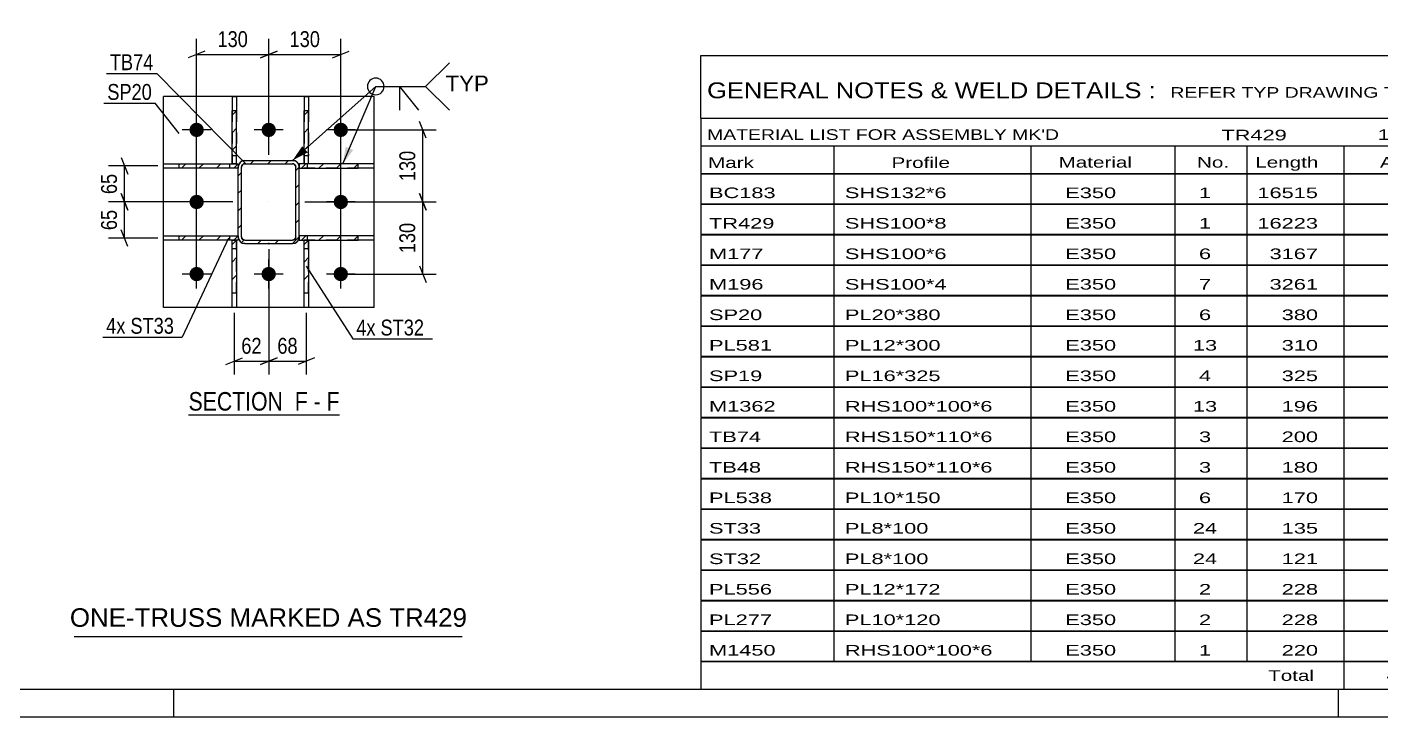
# Model space of a CAD drawing. Header units: millimetres. Extents: x -80 to 761, y -429 to 165.
# Drawn here: x 314.9 to 559, y -429 to -304.5 of the extents above; entities that cross this region are included whole.
import ezdxf

# ---------------------------------------------------------------- set-up
doc = ezdxf.new("R2010")
doc.units = ezdxf.units.MM
doc.linetypes.add('DXK_LINE_DOT2', pattern=[3.9198, 1.9599, -1.9599])
doc.linetypes.add('DXK_LINE_DOT3', pattern=[5.9187, 2.979, -0.9799, 0.9799, -0.9799])
doc.styles.add('Arial', font='ARIAL.TTF', dxfattribs={"height": 0.2})
doc.styles.add('Arial Narrow', font='ARIALN.TTF', dxfattribs={"height": 0.2})

# ---------------------------------------------------------------- blocks, each defined once
blk = doc.blocks.new('Unknown-814185468-1133')
at = {"color": 5, "linetype": 'Continuous'}
for p, q in [((-74.66, -423.95), (756.34, -423.95)), ((341.34, -428.95), (341.34, -423.95)), ((551.34, -428.95), (551.34, -423.95)), ((-79.66, -428.95), (761.34, -428.95))]:
    blk.add_line(p, q, dxfattribs=at)
blk = doc.blocks.new('Unknown-814185468-11417')
at = {"color": 7, "linetype": 'Continuous'}
for p, q in [((436.34, -309.7), (596.34, -309.7)), ((436.34, -320.95), (436.34, -309.7)), ((596.34, -309.7), (596.34, -320.95)), ((436.34, -320.95), (596.34, -320.95)), ((436.34, -320.95), (436.34, -325.95)), ((596.34, -320.95), (596.34, -325.95)), ((436.34, -325.95), (596.34, -325.95)), ((436.34, -325.95), (436.34, -330.95)), ((460.34, -325.95), (460.34, -330.95)), ((495.84, -325.95), (495.84, -330.95)), ((521.84, -325.95), (521.84, -330.95)), ((534.84, -325.95), (534.84, -330.95)), ((552.34, -325.95), (552.34, -330.95)), ((574.34, -325.95), (574.34, -330.95)), ((596.34, -325.95), (596.34, -330.95)), ((436.34, -330.95), (596.34, -330.95)), ((436.34, -331), (436.34, -336.4)), ((436.34, -331), (596.34, -331)), ((460.34, -330.95), (460.34, -336.45)), ((495.84, -330.95), (495.84, -336.45)), ((521.84, -330.95), (521.84, -336.45)), ((534.84, -330.95), (534.84, -336.45)), ((552.34, -330.95), (552.34, -336.45)), ((574.34, -330.95), (574.34, -336.45)), ((596.34, -331), (596.34, -336.4)), ((436.34, -336.4), (596.34, -336.4)), ((436.34, -336.5), (436.34, -341.9)), ((436.34, -336.5), (596.34, -336.5)), ((460.34, -336.45), (460.34, -341.95)), ((495.84, -336.45), (495.84, -341.95)), ((521.84, -336.45), (521.84, -341.95)), ((534.84, -336.45), (534.84, -341.95)), ((552.34, -336.45), (552.34, -341.95)), ((574.34, -336.45), (574.34, -341.95)), ((596.34, -336.5), (596.34, -341.9)), ((436.34, -341.9), (596.34, -341.9)), ((436.34, -342), (436.34, -347.4)), ((436.34, -342), (596.34, -342)), ((460.34, -341.95), (460.34, -347.45)), ((495.84, -341.95), (495.84, -347.45)), ((521.84, -341.95), (521.84, -347.45)), ((534.84, -341.95), (534.84, -347.45)), ((552.34, -341.95), (552.34, -347.45)), ((574.34, -341.95), (574.34, -347.45)), ((596.34, -342), (596.34, -347.4)), ((436.34, -347.4), (596.34, -347.4)), ((436.34, -347.5), (436.34, -352.9)), ((436.34, -347.5), (596.34, -347.5)), ((460.34, -347.45), (460.34, -352.95)), ((495.84, -347.45), (495.84, -352.95)), ((521.84, -347.45), (521.84, -352.95)), ((534.84, -347.45), (534.84, -352.95)), ((552.34, -347.45), (552.34, -352.95)), ((574.34, -347.45), (574.34, -352.95)), ((596.34, -347.5), (596.34, -352.9)), ((436.34, -352.9), (596.34, -352.9)), ((436.34, -353), (436.34, -358.4)), ((436.34, -353), (596.34, -353)), ((460.34, -352.95), (460.34, -358.45)), ((495.84, -352.95), (495.84, -358.45)), ((521.84, -352.95), (521.84, -358.45)), ((534.84, -352.95), (534.84, -358.45)), ((552.34, -352.95), (552.34, -358.45)), ((574.34, -352.95), (574.34, -358.45)), ((596.34, -353), (596.34, -358.4)), ((436.34, -358.4), (596.34, -358.4)), ((436.34, -358.5), (436.34, -363.9)), ((436.34, -358.5), (596.34, -358.5)), ((460.34, -358.45), (460.34, -363.95)), ((495.84, -358.45), (495.84, -363.95)), ((521.84, -358.45), (521.84, -363.95)), ((534.84, -358.45), (534.84, -363.95)), ((552.34, -358.45), (552.34, -363.95)), ((574.34, -358.45), (574.34, -363.95)), ((596.34, -358.5), (596.34, -363.9)), ((436.34, -363.9), (596.34, -363.9)), ((436.34, -364), (436.34, -369.4)), ((436.34, -364), (596.34, -364)), ((460.34, -363.95), (460.34, -369.45)), ((495.84, -363.95), (495.84, -369.45)), ((521.84, -363.95), (521.84, -369.45)), ((534.84, -363.95), (534.84, -369.45)), ((552.34, -363.95), (552.34, -369.45)), ((574.34, -363.95), (574.34, -369.45)), ((596.34, -364), (596.34, -369.4)), ((436.34, -369.4), (596.34, -369.4)), ((436.34, -369.5), (436.34, -374.9)), ((436.34, -369.5), (596.34, -369.5)), ((460.34, -369.45), (460.34, -374.95)), ((495.84, -369.45), (495.84, -374.95)), ((521.84, -369.45), (521.84, -374.95)), ((534.84, -369.45), (534.84, -374.95)), ((552.34, -369.45), (552.34, -374.95)), ((574.34, -369.45), (574.34, -374.95)), ((596.34, -369.5), (596.34, -374.9)), ((436.34, -374.9), (596.34, -374.9)), ((436.34, -375), (436.34, -380.4)), ((436.34, -375), (596.34, -375)), ((460.34, -374.95), (460.34, -380.45)), ((495.84, -374.95), (495.84, -380.45)), ((521.84, -374.95), (521.84, -380.45)), ((534.84, -374.95), (534.84, -380.45)), ((552.34, -374.95), (552.34, -380.45)), ((574.34, -374.95), (574.34, -380.45)), ((596.34, -375), (596.34, -380.4)), ((436.34, -380.4), (596.34, -380.4)), ((436.34, -380.5), (436.34, -385.9)), ((436.34, -380.5), (596.34, -380.5)), ((460.34, -380.45), (460.34, -385.95)), ((495.84, -380.45), (495.84, -385.95)), ((521.84, -380.45), (521.84, -385.95)), ((534.84, -380.45), (534.84, -385.95)), ((552.34, -380.45), (552.34, -385.95)), ((574.34, -380.45), (574.34, -385.95)), ((596.34, -380.5), (596.34, -385.9)), ((436.34, -385.9), (596.34, -385.9)), ((436.34, -386), (436.34, -391.4)), ((436.34, -386), (596.34, -386)), ((460.34, -385.95), (460.34, -391.45)), ((495.84, -385.95), (495.84, -391.45)), ((521.84, -385.95), (521.84, -391.45)), ((534.84, -385.95), (534.84, -391.45)), ((552.34, -385.95), (552.34, -391.45)), ((574.34, -385.95), (574.34, -391.45)), ((596.34, -386), (596.34, -391.4)), ((436.34, -391.4), (596.34, -391.4)), ((436.34, -391.5), (436.34, -396.9)), ((436.34, -391.5), (596.34, -391.5)), ((460.34, -391.45), (460.34, -396.95)), ((495.84, -391.45), (495.84, -396.95)), ((521.84, -391.45), (521.84, -396.95)), ((534.84, -391.45), (534.84, -396.95)), ((552.34, -391.45), (552.34, -396.95)), ((574.34, -391.45), (574.34, -396.95)), ((596.34, -391.5), (596.34, -396.9)), ((436.34, -396.9), (596.34, -396.9)), ((436.34, -397), (436.34, -402.4)), ((436.34, -397), (596.34, -397)), ((460.34, -396.95), (460.34, -402.45)), ((495.84, -396.95), (495.84, -402.45)), ((521.84, -396.95), (521.84, -402.45)), ((534.84, -396.95), (534.84, -402.45)), ((552.34, -396.95), (552.34, -402.45)), ((574.34, -396.95), (574.34, -402.45)), ((596.34, -397), (596.34, -402.4)), ((436.34, -402.4), (596.34, -402.4)), ((436.34, -402.5), (436.34, -407.9)), ((436.34, -402.5), (596.34, -402.5)), ((460.34, -402.45), (460.34, -407.95)), ((495.84, -402.45), (495.84, -407.95)), ((521.84, -402.45), (521.84, -407.95)), ((534.84, -402.45), (534.84, -407.95)), ((552.34, -402.45), (552.34, -407.95)), ((574.34, -402.45), (574.34, -407.95)), ((596.34, -402.5), (596.34, -407.9)), ((436.34, -407.9), (596.34, -407.9)), ((436.34, -408), (436.34, -413.4)), ((436.34, -408), (596.34, -408)), ((460.34, -407.95), (460.34, -413.45)), ((495.84, -407.95), (495.84, -413.45)), ((521.84, -407.95), (521.84, -413.45)), ((534.84, -407.95), (534.84, -413.45)), ((552.34, -407.95), (552.34, -413.45)), ((574.34, -407.95), (574.34, -413.45)), ((596.34, -408), (596.34, -413.4)), ((436.34, -413.4), (596.34, -413.4)), ((436.34, -413.5), (436.34, -418.9)), ((436.34, -413.5), (596.34, -413.5)), ((460.34, -413.45), (460.34, -418.95)), ((495.84, -413.45), (495.84, -418.95)), ((521.84, -413.45), (521.84, -418.95)), ((534.84, -413.45), (534.84, -418.95)), ((552.34, -413.45), (552.34, -418.95)), ((574.34, -413.45), (574.34, -418.95)), ((596.34, -413.5), (596.34, -418.9)), ((436.34, -418.9), (596.34, -418.9)), ((436.34, -418.95), (596.34, -418.95)), ((436.34, -418.95), (436.34, -423.95)), ((552.34, -418.95), (552.34, -423.95)), ((574.34, -418.95), (574.34, -423.95)), ((596.34, -418.95), (596.34, -423.95)), ((436.34, -423.95), (596.34, -423.95))]:
    blk.add_line(p, q, dxfattribs=at)
at = {"color": 7, "style": 'Arial Narrow'}
for s, height, width, p in [('GENERAL NOTES & WELD DETAILS :', 2.8633, 1.4, (437.49, -317.39)), ('REFER TYP DRAWING TYP-01', 1.9089, 1.6, (521.04, -317.29)), ("MATERIAL LIST FOR ASSEMBLY MK'D", 1.9089, 1.6, (437.49, -324.89)), ('TR429', 1.909, 1.794707, (530.24, -324.98)), ('1', 1.91, 1.794707, (558.42, -324.89)), ('No. Required', 1.9089, 1.6, (567.75, -324.89)), ('Mark', 1.909, 1.7, (437.67, -329.95)), ('Profile', 1.909, 1.7, (470.75, -329.95)), ('Material', 1.909, 1.7, (500.88, -329.89)), ('No.', 1.909, 1.7, (525.84, -329.89)), ('Length', 1.909, 1.7, (536.34, -329.89)), ('Area', 1.909, 1.7, (558.84, -329.89)), ('Weight', 1.909, 1.7, (578.34, -329.89))]:
    blk.add_text(s, height=height, dxfattribs=dict(at, width=width)).set_placement(p)
at = {"color": 7, "linetype": 'Continuous', "style": 'Arial Narrow'}
for s, height, width, p in [('BC183', 1.909, 1.794707, (437.84, -335.39)), ('SHS132*6', 1.909, 1.794707, (462.34, -335.39)), ('E350', 1.909, 1.794707, (502.08, -335.39)), ('1', 1.91, 1.794707, (526.19, -335.39)), ('16515', 1.909, 1.794707, (536.73, -335.39)), ('8.7', 1.909, 1.794707, (562.65, -335.39)), ('392.0', 1.909, 1.794707, (579.29, -335.39)), ('TR429', 1.909, 1.794707, (437.84, -340.89)), ('SHS100*8', 1.909, 1.794707, (462.34, -340.89)), ('E350', 1.909, 1.794707, (502.08, -340.89)), ('1', 1.91, 1.794707, (526.19, -340.89)), ('16223', 1.909, 1.794707, (536.73, -340.89)), ('6.5', 1.909, 1.794707, (562.65, -340.89)), ('374.9', 1.909, 1.794707, (579.29, -340.89)), ('M177', 1.909, 1.794707, (437.84, -346.39)), ('SHS100*6', 1.909, 1.794707, (462.34, -346.39)), ('E350', 1.909, 1.794707, (502.08, -346.39)), ('6', 1.91, 1.794707, (526.19, -346.39)), ('3167', 1.909, 1.794707, (538.92, -346.39)), ('1.2', 1.909, 1.794707, (562.65, -346.39)), ('328.9', 1.909, 1.794707, (579.29, -346.39)), ('M196', 1.909, 1.794707, (437.84, -351.89)), ('SHS100*4', 1.909, 1.794707, (462.34, -351.89)), ('E350', 1.909, 1.794707, (502.08, -351.89)), ('7', 1.91, 1.794707, (526.19, -351.89)), ('3261', 1.909, 1.794707, (538.92, -351.89)), ('1.3', 1.909, 1.794707, (562.65, -351.89)), ('272.2', 1.909, 1.794707, (579.29, -351.89)), ('SP20', 1.909, 1.794707, (437.84, -357.39)), ('PL20*380', 1.909, 1.794707, (462.34, -357.39)), ('E350', 1.909, 1.794707, (502.08, -357.39)), ('6', 1.91, 1.794707, (526.19, -357.39)), ('380', 1.909, 1.794707, (541.11, -357.39)), ('0.3', 1.909, 1.794707, (562.65, -357.39)), ('136.0', 1.909, 1.794707, (579.29, -357.39)), ('PL581', 1.909, 1.794707, (437.84, -362.89)), ('PL12*300', 1.909, 1.794707, (462.34, -362.89)), ('E350', 1.909, 1.794707, (502.08, -362.89)), ('13', 1.909, 1.794707, (525.1, -362.89)), ('310', 1.909, 1.794707, (541.11, -362.89)), ('0.2', 1.909, 1.794707, (562.65, -362.89)), ('113.9', 1.909, 1.794707, (579.29, -362.89)), ('SP19', 1.909, 1.794707, (437.84, -368.39)), ('PL16*325', 1.909, 1.794707, (462.34, -368.39)), ('E350', 1.909, 1.794707, (502.08, -368.39)), ('4', 1.91, 1.794707, (526.19, -368.39)), ('325', 1.909, 1.794707, (541.11, -368.39)), ('0.2', 1.909, 1.794707, (562.65, -368.39)), ('53.1', 1.909, 1.794707, (581.48, -368.39)), ('M1362', 1.909, 1.794707, (437.84, -373.89)), ('RHS100*100*6', 1.9089, 1.794707, (462.34, -373.89)), ('E350', 1.909, 1.794707, (502.08, -373.89)), ('13', 1.909, 1.794707, (525.1, -373.89)), ('196', 1.909, 1.794707, (541.11, -373.89)), ('0.1', 1.909, 1.794707, (562.65, -373.89)), ('45.1', 1.909, 1.794707, (581.48, -373.89)), ('TB74', 1.909, 1.794707, (437.84, -379.39)), ('RHS150*110*6', 1.9089, 1.794707, (462.34, -379.39)), ('E350', 1.909, 1.794707, (502.08, -379.39)), ('3', 1.91, 1.794707, (526.19, -379.39)), ('200', 1.909, 1.794707, (541.11, -379.39)), ('0.1', 1.909, 1.794707, (562.65, -379.39)), ('14.0', 1.909, 1.794707, (581.48, -379.39)), ('TB48', 1.909, 1.794707, (437.84, -384.89)), ('RHS150*110*6', 1.9089, 1.794707, (462.34, -384.89)), ('E350', 1.909, 1.794707, (502.08, -384.89)), ('3', 1.91, 1.794707, (526.19, -384.89)), ('180', 1.909, 1.794707, (541.11, -384.89)), ('0.1', 1.909, 1.794707, (562.65, -384.89)), ('12.6', 1.909, 1.794707, (581.48, -384.89)), ('PL538', 1.909, 1.794707, (437.84, -390.39)), ('PL10*150', 1.909, 1.794707, (462.34, -390.39)), ('E350', 1.909, 1.794707, (502.08, -390.39)), ('6', 1.91, 1.794707, (526.19, -390.39)), ('170', 1.909, 1.794707, (541.11, -390.39)), ('0.1', 1.909, 1.794707, (562.65, -390.39)), ('12.0', 1.909, 1.794707, (581.48, -390.39)), ('ST33', 1.909, 1.794707, (437.84, -395.89)), ('PL8*100', 1.909, 1.794707, (462.34, -395.89)), ('E350', 1.909, 1.794707, (502.08, -395.89)), ('24', 1.909, 1.794707, (525.1, -395.89)), ('135', 1.909, 1.794707, (541.11, -395.89)), ('0.0', 1.909, 1.794707, (562.65, -395.89)), ('10.0', 1.909, 1.794707, (581.48, -395.89)), ('ST32', 1.909, 1.794707, (437.84, -401.39)), ('PL8*100', 1.909, 1.794707, (462.34, -401.39)), ('E350', 1.909, 1.794707, (502.08, -401.39)), ('24', 1.909, 1.794707, (525.1, -401.39)), ('121', 1.909, 1.794707, (541.11, -401.39)), ('0.0', 1.909, 1.794707, (562.65, -401.39)), ('8.9', 1.909, 1.794707, (583.67, -401.39)), ('PL556', 1.909, 1.794707, (437.84, -406.89)), ('PL12*172', 1.909, 1.794707, (462.34, -406.89)), ('E350', 1.909, 1.794707, (502.08, -406.89)), ('2', 1.91, 1.794707, (526.19, -406.89)), ('228', 1.909, 1.794707, (541.11, -406.89)), ('0.1', 1.909, 1.794707, (562.65, -406.89)), ('5.3', 1.909, 1.794707, (583.67, -406.89)), ('PL277', 1.909, 1.794707, (437.84, -412.39)), ('PL10*120', 1.909, 1.794707, (462.34, -412.39)), ('E350', 1.909, 1.794707, (502.08, -412.39)), ('2', 1.91, 1.794707, (526.19, -412.39)), ('228', 1.909, 1.794707, (541.11, -412.39)), ('0.1', 1.909, 1.794707, (562.65, -412.39)), ('4.3', 1.909, 1.794707, (583.67, -412.39)), ('M1450', 1.909, 1.794707, (437.84, -417.89)), ('RHS100*100*6', 1.9089, 1.794707, (462.34, -417.89)), ('E350', 1.909, 1.794707, (502.08, -417.89)), ('1', 1.91, 1.794707, (526.19, -417.89)), ('220', 1.909, 1.794707, (541.11, -417.89)), ('0.1', 1.909, 1.794707, (562.65, -417.89)), ('3.9', 1.909, 1.794707, (583.67, -417.89)), ('Total', 1.909, 1.7, (538.67, -422.45)), ('40.3', 1.909, 1.794707, (559.98, -422.45)), ('1787.3', 1.909, 1.794707, (577.11, -422.45))]:
    blk.add_text(s, height=height, dxfattribs=dict(at, width=width)).set_placement(p)
blk = doc.blocks.new('Unknown-814185468-11418')
at = {"color": 7, "linetype": 'Continuous'}
blk.add_line((323.34, -414.45), (393.34, -414.45), dxfattribs=at)
at = {"color": 7, "style": 'Arial'}
blk.add_text('ONE-TRUSS MARKED AS TR429', height=3.3428, dxfattribs=at).set_placement((322.58, -412.7))
blk = doc.blocks.new('Unknown-814185468-17 - 2296')
at = {"color": 6, "linetype": 'Continuous'}
blk.add_line((343.99, -374.46), (371.2, -374.46), dxfattribs=at)
at = {"color": 0, "linetype": 'Continuous'}
blk.add_wipeout([(362.09, -373.71), (362.09, -370.21), (343.99, -370.21), (343.99, -373.71)], dxfattribs=at)
at = {"color": 7, "linetype": 'Continuous', "style": 'Arial Narrow'}
blk.add_text('SECTION ', height=3.34, dxfattribs=at).set_placement((343.99, -373.71))
at = {"color": 0, "linetype": 'Continuous'}
blk.add_wipeout([(365.49, -373.71), (365.49, -370.21), (363.14, -370.21), (363.14, -373.71)], dxfattribs=at)
blk.add_wipeout([(367.81, -373.71), (367.81, -370.21), (366.54, -370.21), (366.54, -373.71)], dxfattribs=at)
at = {"color": 7, "linetype": 'Continuous', "style": 'Arial Narrow'}
for s, p in [('F', (363.14, -373.71)), ('-', (366.54, -373.71))]:
    blk.add_text(s, height=3.34, dxfattribs=at).set_placement(p)
at = {"color": 0, "linetype": 'Continuous'}
blk.add_wipeout([(371.2, -373.71), (371.2, -370.21), (368.86, -370.21), (368.86, -373.71)], dxfattribs=at)
at = {"color": 7, "linetype": 'Continuous', "style": 'Arial Narrow'}
blk.add_text('F', height=3.34, dxfattribs=at).set_placement((368.86, -373.71))
blk = doc.blocks.new('Bolt-814185468-2306 - 2296')
at = {"linetype": 'Continuous'}
for points in [[(344.14, -323.09, -1), (346.74, -323.09, -1)], [(357.14, -323.09, -1), (359.74, -323.09, -1)], [(370.14, -323.09, -1), (372.74, -323.09, -1)], [(344.14, -336.09, -1), (346.74, -336.09, -1)], [(370.14, -336.09, -1), (372.74, -336.09, -1)], [(344.14, -349.09, -1), (346.74, -349.09, -1)], [(357.14, -349.09, -1), (359.74, -349.09, -1)], [(370.14, -349.09, -1), (372.74, -349.09, -1)]]:
    blk.add_hatch(color=1, dxfattribs=at).paths.add_polyline_path(points)
at = {"color": 1, "linetype": 'Continuous'}
for p, q in [((345.44, -325.69), (345.44, -320.49)), ((358.44, -325.69), (358.44, -320.49)), ((371.44, -325.69), (371.44, -320.49)), ((348.04, -323.09), (342.84, -323.09)), ((361.04, -323.09), (355.84, -323.09)), ((374.04, -323.09), (368.84, -323.09)), ((345.44, -338.69), (345.44, -333.49)), ((371.44, -338.69), (371.44, -333.49)), ((348.04, -336.09), (342.84, -336.09)), ((374.04, -336.09), (368.84, -336.09)), ((345.44, -351.69), (345.44, -346.49)), ((358.44, -351.69), (358.44, -346.49)), ((371.44, -351.69), (371.44, -346.49)), ((348.04, -349.09), (342.84, -349.09)), ((361.04, -349.09), (355.84, -349.09)), ((374.04, -349.09), (368.84, -349.09))]:
    blk.add_line(p, q, dxfattribs=at)
blk = doc.blocks.new('Part-814185468-2359 - 2296')
at = {"linetype": 'Continuous'}
h = blk.add_hatch(dxfattribs=at)
h.set_pattern_fill('', scale=0.7, style=0, pattern_type=0)
h.set_pattern_definition([(45, (374.5879, -342.1922), (-1.57154, 1.57154), [])])
h.paths.add_polyline_path([(374.59, -342.99), (374.59, -342.19), (363.94, -342.19), (363.94, -342.99)])
at = {"color": 7, "linetype": 'DXK_LINE_DOT2'}
for p, q in [((374.59, -342.19), (363.94, -342.19)), ((363.94, -342.19), (363.94, -342.99)), ((374.59, -342.99), (363.94, -342.99)), ((365.44, -342.99), (365.44, -342.19))]:
    blk.add_line(p, q, dxfattribs=at)
at = {"color": 2, "linetype": 'Continuous'}
for p, q in [((374.59, -342.19), (363.94, -342.19)), ((363.94, -342.19), (363.94, -342.99)), ((363.94, -342.99), (374.59, -342.99)), ((377.44, -342.19), (374.59, -342.19)), ((374.59, -342.99), (374.59, -342.19)), ((377.44, -342.99), (374.59, -342.99)), ((377.44, -342.99), (377.44, -342.19))]:
    blk.add_line(p, q, dxfattribs=at)
blk = doc.blocks.new('Part-814185468-2343 - 2296')
at = {"color": 2, "linetype": 'Continuous'}
for p, q in [((339.44, -355.09), (339.44, -317.09)), ((377.44, -317.09), (339.44, -317.09)), ((377.44, -355.09), (377.44, -317.09)), ((377.44, -355.09), (339.44, -355.09))]:
    blk.add_line(p, q, dxfattribs=at)
blk = doc.blocks.new('Part-814185468-2364 - 2296')
at = {"linetype": 'Continuous'}
h = blk.add_hatch(dxfattribs=at)
h.set_pattern_fill('', scale=0.7, style=0, pattern_type=0)
h.set_pattern_definition([(45, (374.5879, -329.1922), (-1.57154, 1.57154), [])])
h.paths.add_polyline_path([(374.59, -329.99), (374.59, -329.19), (363.94, -329.19), (363.94, -329.99)])
at = {"color": 7, "linetype": 'DXK_LINE_DOT2'}
for p, q in [((374.59, -329.19), (363.94, -329.19)), ((363.94, -329.19), (363.94, -329.99)), ((365.44, -329.99), (365.44, -329.19)), ((374.59, -329.99), (363.94, -329.99))]:
    blk.add_line(p, q, dxfattribs=at)
at = {"color": 2, "linetype": 'Continuous'}
for p, q in [((374.59, -329.19), (363.94, -329.19)), ((363.94, -329.19), (363.94, -329.99)), ((377.44, -329.19), (374.59, -329.19)), ((374.59, -329.99), (374.59, -329.19)), ((377.44, -329.99), (377.44, -329.19)), ((363.94, -329.99), (374.59, -329.99)), ((377.44, -329.99), (374.59, -329.99))]:
    blk.add_line(p, q, dxfattribs=at)
blk = doc.blocks.new('Part-814185468-2381 - 2296')
at = {"linetype": 'Continuous'}
h = blk.add_hatch(dxfattribs=at)
h.set_pattern_fill('', scale=0.7, style=0, pattern_type=0)
h.set_pattern_definition([(45, (365.6243, -342.9823), (-1.57154, 1.57154), [])])
h.paths.add_polyline_path([(365.62, -352.53), (365.62, -342.98), (364.82, -342.98), (364.82, -352.53)])
at = {"color": 7, "linetype": 'DXK_LINE_DOT2'}
for p, q in [((364.82, -344.48), (364.82, -342.98)), ((364.82, -342.98), (365.62, -342.98)), ((365.62, -352.53), (365.62, -342.98)), ((364.82, -344.48), (365.62, -344.48)), ((364.82, -352.53), (364.82, -344.48))]:
    blk.add_line(p, q, dxfattribs=at)
at = {"color": 2, "linetype": 'Continuous'}
for p, q in [((364.82, -352.53), (364.82, -342.98)), ((364.82, -342.98), (365.62, -342.98)), ((365.62, -342.98), (365.62, -352.53)), ((364.82, -355.09), (364.82, -352.53)), ((365.62, -352.53), (364.82, -352.53)), ((365.62, -352.53), (365.62, -355.09)), ((365.62, -355.09), (364.82, -355.09))]:
    blk.add_line(p, q, dxfattribs=at)
blk = doc.blocks.new('Part-814185468-2365 - 2296')
at = {"linetype": 'Continuous'}
h = blk.add_hatch(dxfattribs=at)
h.set_pattern_fill('', scale=0.7, style=0, pattern_type=0)
h.set_pattern_definition([(45, (352.9398, -342.1925), (-1.57154, 1.57154), [])])
h.paths.add_polyline_path([(352.94, -342.99), (352.94, -342.19), (342.29, -342.19), (342.29, -342.99)])
at = {"color": 2, "linetype": 'Continuous'}
for p, q in [((339.44, -342.99), (339.44, -342.19)), ((339.44, -342.19), (342.29, -342.19)), ((342.29, -342.99), (339.44, -342.99)), ((342.29, -342.19), (352.94, -342.19)), ((342.29, -342.99), (342.29, -342.19)), ((352.94, -342.99), (342.29, -342.99)), ((352.94, -342.19), (352.94, -342.99))]:
    blk.add_line(p, q, dxfattribs=at)
at = {"color": 7, "linetype": 'DXK_LINE_DOT2'}
for p, q in [((342.29, -342.19), (352.94, -342.19)), ((352.94, -342.99), (342.29, -342.99)), ((351.44, -342.99), (351.44, -342.19)), ((352.94, -342.19), (352.94, -342.99))]:
    blk.add_line(p, q, dxfattribs=at)
blk = doc.blocks.new('Part-814185468-2366 - 2296')
at = {"linetype": 'Continuous'}
h = blk.add_hatch(dxfattribs=at)
h.set_pattern_fill('', scale=0.7, style=0, pattern_type=0)
h.set_pattern_definition([(45, (352.9398, -329.1925), (-1.57154, 1.57154), [])])
h.paths.add_polyline_path([(352.94, -329.99), (352.94, -329.19), (342.29, -329.19), (342.29, -329.99)])
at = {"color": 2, "linetype": 'Continuous'}
for p, q in [((339.44, -329.99), (339.44, -329.19)), ((339.44, -329.19), (342.29, -329.19)), ((342.29, -329.19), (352.94, -329.19)), ((342.29, -329.99), (342.29, -329.19)), ((352.94, -329.19), (352.94, -329.99)), ((342.29, -329.99), (339.44, -329.99)), ((352.94, -329.99), (342.29, -329.99))]:
    blk.add_line(p, q, dxfattribs=at)
at = {"color": 7, "linetype": 'DXK_LINE_DOT2'}
for p, q in [((342.29, -329.19), (352.94, -329.19)), ((351.44, -329.99), (351.44, -329.19)), ((352.94, -329.19), (352.94, -329.99)), ((352.94, -329.99), (342.29, -329.99))]:
    blk.add_line(p, q, dxfattribs=at)
blk = doc.blocks.new('Part-814185468-2382 - 2296')
at = {"linetype": 'Continuous'}
h = blk.add_hatch(dxfattribs=at)
h.set_pattern_fill('', scale=0.7, style=0, pattern_type=0)
h.set_pattern_definition([(45, (352.625, -342.9823), (-1.57154, 1.57154), [])])
h.paths.add_polyline_path([(352.62, -352.53), (352.62, -342.98), (351.82, -342.98), (351.82, -352.53)])
at = {"color": 7, "linetype": 'DXK_LINE_DOT2'}
for p, q in [((351.82, -344.48), (351.82, -342.98)), ((351.82, -342.98), (352.62, -342.98)), ((352.62, -352.53), (352.62, -342.98)), ((351.82, -344.48), (352.62, -344.48)), ((351.82, -352.53), (351.82, -344.48))]:
    blk.add_line(p, q, dxfattribs=at)
at = {"color": 2, "linetype": 'Continuous'}
for p, q in [((351.82, -352.53), (351.82, -342.98)), ((351.82, -342.98), (352.62, -342.98)), ((352.62, -342.98), (352.62, -352.53)), ((351.82, -355.09), (351.82, -352.53)), ((352.62, -352.53), (351.82, -352.53)), ((352.62, -352.53), (352.62, -355.09)), ((352.62, -355.09), (351.82, -355.09))]:
    blk.add_line(p, q, dxfattribs=at)
blk = doc.blocks.new('Part-814185468-2387 - 2296')
at = {"linetype": 'Continuous'}
h = blk.add_hatch(dxfattribs=at)
h.set_pattern_fill('', scale=0.7, style=0, pattern_type=0)
h.set_pattern_definition([(45, (365.6239, -319.646), (-1.57154, 1.57154), [])])
h.paths.add_polyline_path([(365.62, -329.18), (365.62, -319.65), (364.82, -319.65), (364.82, -329.18)])
at = {"color": 2, "linetype": 'Continuous'}
for p, q in [((364.82, -317.09), (364.82, -319.65)), ((364.82, -317.09), (365.62, -317.09)), ((365.62, -317.09), (365.62, -319.65)), ((364.82, -329.18), (364.82, -319.65)), ((365.62, -319.65), (364.82, -319.65)), ((365.62, -329.18), (365.62, -319.65)), ((364.82, -329.18), (365.62, -329.18))]:
    blk.add_line(p, q, dxfattribs=at)
at = {"color": 7, "linetype": 'DXK_LINE_DOT2'}
for p, q in [((364.82, -319.65), (364.82, -329.18)), ((365.62, -319.65), (365.62, -327.68)), ((364.82, -327.68), (365.62, -327.68)), ((364.82, -329.18), (365.62, -329.18)), ((365.62, -329.18), (365.62, -327.68))]:
    blk.add_line(p, q, dxfattribs=at)
blk = doc.blocks.new('Part-814185468-2388 - 2296')
at = {"linetype": 'Continuous'}
h = blk.add_hatch(dxfattribs=at)
h.set_pattern_fill('', scale=0.7, style=0, pattern_type=0)
h.set_pattern_definition([(45, (352.6244, -319.646), (-1.57154, 1.57154), [])])
h.paths.add_polyline_path([(352.62, -329.18), (352.62, -319.65), (351.82, -319.65), (351.82, -329.18)])
at = {"color": 2, "linetype": 'Continuous'}
for p, q in [((351.82, -317.09), (351.82, -319.65)), ((351.82, -317.09), (352.62, -317.09)), ((352.62, -317.09), (352.62, -319.65)), ((351.82, -329.18), (351.82, -319.65)), ((352.62, -319.65), (351.82, -319.65)), ((352.62, -329.18), (352.62, -319.65)), ((351.82, -329.18), (352.62, -329.18))]:
    blk.add_line(p, q, dxfattribs=at)
at = {"color": 7, "linetype": 'DXK_LINE_DOT2'}
for p, q in [((351.82, -319.65), (351.82, -329.18)), ((352.62, -319.65), (352.62, -327.68)), ((351.82, -327.68), (352.62, -327.68)), ((351.82, -329.18), (352.62, -329.18)), ((352.62, -329.18), (352.62, -327.68))]:
    blk.add_line(p, q, dxfattribs=at)
blk = doc.blocks.new('Part-814185468-2401 - 2296')
at = {"linetype": 'Continuous'}
h = blk.add_hatch(dxfattribs=at)
h.set_pattern_fill('', scale=0.7, style=0, pattern_type=0)
h.set_pattern_definition([(45, (363.9398, -342.3897), (-1.57154, 1.57154), [])])
h.paths.add_polyline_path([(363.85, -342.85), (363.94, -342.39), (363.94, -329.79), (363.85, -329.33), (363.59, -328.94), (363.2, -328.68), (362.74, -328.59), (354.14, -328.59), (353.68, -328.68), (353.29, -328.94), (353.03, -329.33), (352.94, -329.79), (352.94, -342.39), (353.03, -342.85), (353.29, -343.24), (353.68, -343.5), (354.14, -343.59), (362.74, -343.59), (363.2, -343.5), (363.59, -343.24)])
h.paths.add_polyline_path([(362.97, -342.94), (362.74, -342.99), (354.14, -342.99), (353.91, -342.94), (353.72, -342.81), (353.59, -342.62), (353.54, -342.39), (353.54, -329.79), (353.59, -329.56), (353.72, -329.37), (353.91, -329.24), (354.14, -329.19), (362.74, -329.19), (362.97, -329.24), (363.16, -329.37), (363.29, -329.56), (363.34, -329.79), (363.34, -342.39), (363.29, -342.62), (363.16, -342.81)])
blk.add_hatch(color=30, dxfattribs=at).paths.add_polyline_path([(358.44, -343.69, -1), (358.44, -343.49, -1)])
at = {"color": 7, "linetype": 'DXK_LINE_DOT2'}
for p, q in [((352.94, -329.79), (353.03, -329.33)), ((353.59, -329.56), (353.54, -329.79)), ((353.72, -329.37), (353.59, -329.56)), ((353.68, -328.68), (354.14, -328.59)), ((353.91, -329.24), (353.72, -329.37)), ((354.14, -329.19), (353.91, -329.24)), ((354.14, -328.59), (362.74, -328.59)), ((354.14, -329.19), (362.74, -329.19)), ((362.74, -328.59), (363.2, -328.68)), ((362.97, -329.24), (362.74, -329.19)), ((363.16, -329.37), (362.97, -329.24)), ((363.29, -329.56), (363.16, -329.37)), ((363.34, -329.79), (363.29, -329.56)), ((363.85, -329.33), (363.94, -329.79)), ((352.94, -342.39), (352.94, -329.79)), ((353.54, -342.39), (353.54, -329.79)), ((363.34, -342.39), (363.34, -329.79)), ((363.94, -342.39), (363.94, -329.79)), ((353.03, -342.85), (352.94, -342.39)), ((353.54, -342.39), (353.59, -342.62)), ((353.59, -342.62), (353.72, -342.81)), ((354.14, -343.59), (353.68, -343.5)), ((353.72, -342.81), (353.91, -342.94)), ((353.91, -342.94), (354.14, -342.99)), ((354.14, -342.99), (362.74, -342.99)), ((354.14, -343.59), (362.74, -343.59)), ((362.74, -342.99), (362.97, -342.94)), ((363.2, -343.5), (362.74, -343.59)), ((362.97, -342.94), (363.16, -342.81)), ((363.16, -342.81), (363.29, -342.62)), ((363.29, -342.62), (363.34, -342.39)), ((363.94, -342.39), (363.85, -342.85))]:
    blk.add_line(p, q, dxfattribs=at)
at = {"color": 2, "linetype": 'Continuous'}
for p, q in [((353.03, -329.33), (352.94, -329.79)), ((353.54, -329.79), (353.59, -329.56)), ((353.59, -329.56), (353.72, -329.37)), ((354.14, -328.59), (353.68, -328.68)), ((353.72, -329.37), (353.91, -329.24)), ((353.91, -329.24), (354.14, -329.19)), ((354.14, -328.59), (362.74, -328.59)), ((354.14, -329.19), (362.74, -329.19)), ((363.2, -328.68), (362.74, -328.59)), ((362.74, -329.19), (362.97, -329.24)), ((362.97, -329.24), (363.16, -329.37)), ((363.16, -329.37), (363.29, -329.56)), ((363.29, -329.56), (363.34, -329.79)), ((363.94, -329.79), (363.85, -329.33)), ((352.94, -342.39), (352.94, -329.79)), ((353.54, -342.39), (353.54, -329.79)), ((363.34, -342.39), (363.34, -329.79)), ((363.94, -342.39), (363.94, -329.79)), ((352.94, -342.39), (353.03, -342.85)), ((353.59, -342.62), (353.54, -342.39)), ((353.72, -342.81), (353.59, -342.62)), ((353.68, -343.5), (354.14, -343.59)), ((353.91, -342.94), (353.72, -342.81)), ((354.14, -342.99), (353.91, -342.94)), ((354.14, -342.99), (362.74, -342.99)), ((354.14, -343.59), (362.74, -343.59)), ((362.97, -342.94), (362.74, -342.99)), ((362.74, -343.59), (363.2, -343.5)), ((363.16, -342.81), (362.97, -342.94)), ((363.29, -342.62), (363.16, -342.81)), ((363.34, -342.39), (363.29, -342.62)), ((363.85, -342.85), (363.94, -342.39))]:
    blk.add_line(p, q, dxfattribs=at)
at = {"color": 7, "linetype": 'DXK_LINE_DOT3'}
blk.add_line((358.44, -336.09), (358.44, -336.09), dxfattribs=at)
at = {"color": 30, "linetype": 'DXK_LINE_DOT3'}
blk.add_line((358.44, -343.59), (358.44, -343.59), dxfattribs=at)
at = {"color": 30, "linetype": 'Continuous'}
blk.add_circle((358.44, -343.59), 0.1, dxfattribs=at)
at = {"color": 7, "linetype": 'DXK_LINE_DOT2'}
for centre, start, end in [((354.14, -329.79), 112.5, 157.5), ((362.74, -329.79), 22.5, 67.5), ((354.14, -342.39), 202.5, 247.5), ((362.74, -342.39), 292.5, 337.5)]:
    blk.add_arc(centre, 1.2, start, end, dxfattribs=at)
at = {"color": 2, "linetype": 'Continuous'}
for centre, start, end in [((354.14, -329.79), 112.5, 157.5), ((362.74, -329.79), 22.5, 67.5), ((354.14, -342.39), 202.5, 247.5), ((362.74, -342.39), 292.5, 337.5)]:
    blk.add_arc(centre, 1.2, start, end, dxfattribs=at)
blk = doc.blocks.new('StraightDimension-814185468-2498 - 2296')
at = {"color": 7, "linetype": 'Continuous'}
for p, q in [((358.44, -327.59), (358.44, -306.65)), ((371.44, -348.09), (371.44, -306.65)), ((359.94, -308.9), (356.94, -310.1)), ((358.44, -309.5), (371.44, -309.5)), ((369.94, -310.1), (372.94, -308.9))]:
    blk.add_line(p, q, dxfattribs=at)
at = {"color": 0}
blk.add_wipeout([(368.28, -308.75), (368.28, -304.55), (361.6, -304.55), (361.6, -308.75)], dxfattribs=at)
at = {"color": 3, "style": 'Arial Narrow'}
blk.add_text('130', height=2.863, dxfattribs=at).set_placement((362.2, -308.15))
blk = doc.blocks.new('StraightDimension-814185468-2551 - 2296')
at = {"color": 7, "linetype": 'Continuous'}
for p, q in [((358.44, -344.59), (358.44, -367.21)), ((352.22, -356.09), (352.22, -367.21)), ((350.72, -365.41), (353.72, -364.21)), ((352.22, -364.81), (358.44, -364.81)), ((359.94, -364.21), (356.94, -365.41))]:
    blk.add_line(p, q, dxfattribs=at)
at = {"color": 0}
blk.add_wipeout([(357.76, -364.06), (357.76, -359.86), (352.9, -359.86), (352.9, -364.06)], dxfattribs=at)
at = {"color": 3, "style": 'Arial Narrow'}
blk.add_text('62', height=2.863, dxfattribs=at).set_placement((353.5, -363.46))
blk = doc.blocks.new('StraightDimension-814185468-2507 - 2296')
at = {"color": 7, "linetype": 'Continuous'}
for p, q in [((345.44, -348.09), (345.44, -306.65)), ((358.44, -327.59), (358.44, -306.65)), ((346.94, -308.9), (343.94, -310.1)), ((345.44, -309.5), (358.44, -309.5)), ((356.94, -310.1), (359.94, -308.9))]:
    blk.add_line(p, q, dxfattribs=at)
at = {"color": 0}
blk.add_wipeout([(355.28, -308.75), (355.28, -304.55), (348.6, -304.55), (348.6, -308.75)], dxfattribs=at)
at = {"color": 3, "style": 'Arial Narrow'}
blk.add_text('130', height=2.863, dxfattribs=at).set_placement((349.2, -308.15))
blk = doc.blocks.new('StraightDimension-814185468-2517 - 2296')
at = {"color": 7, "linetype": 'Continuous'}
for p, q in [((351.94, -336.09), (329.57, -336.09)), ((331.82, -334.59), (333.02, -337.59)), ((332.42, -342.59), (332.42, -336.09)), ((333.02, -344.09), (331.82, -341.09)), ((338.44, -342.59), (329.57, -342.59))]:
    blk.add_line(p, q, dxfattribs=at)
at = {"color": 0}
blk.add_wipeout([(331.67, -336.91), (327.47, -336.91), (327.47, -341.77), (331.67, -341.77)], dxfattribs=at)
at = {"color": 3, "style": 'Arial Narrow'}
blk.add_text('65', height=2.863, rotation=90.0002, dxfattribs=at).set_placement((331.07, -341.17))
blk = doc.blocks.new('StraightDimension-814185468-2523 - 2296')
at = {"color": 7, "linetype": 'Continuous'}
for p, q in [((331.82, -328.09), (333.02, -331.09)), ((338.44, -329.59), (329.57, -329.59)), ((332.42, -336.09), (332.42, -329.59)), ((351.94, -336.09), (329.57, -336.09)), ((333.02, -337.59), (331.82, -334.59))]:
    blk.add_line(p, q, dxfattribs=at)
at = {"color": 0}
blk.add_wipeout([(331.67, -330.41), (327.47, -330.41), (327.47, -335.27), (331.67, -335.27)], dxfattribs=at)
at = {"color": 3, "style": 'Arial Narrow'}
blk.add_text('65', height=2.863, rotation=90.0002, dxfattribs=at).set_placement((331.07, -334.67))
blk = doc.blocks.new('StraightDimension-814185468-2530 - 2296')
at = {"color": 7, "linetype": 'Continuous'}
for p, q in [((386.81, -324.59), (385.61, -321.59)), ((372.44, -323.09), (388.61, -323.09)), ((386.21, -336.09), (386.21, -323.09)), ((364.94, -336.09), (388.61, -336.09)), ((385.61, -334.59), (386.81, -337.59))]:
    blk.add_line(p, q, dxfattribs=at)
at = {"color": 0}
blk.add_wipeout([(385.46, -326.25), (381.26, -326.25), (381.26, -332.93), (385.46, -332.93)], dxfattribs=at)
at = {"color": 3, "style": 'Arial Narrow'}
blk.add_text('130', height=2.863, rotation=90.0002, dxfattribs=at).set_placement((384.86, -332.33))
blk = doc.blocks.new('StraightDimension-814185468-2540 - 2296')
at = {"color": 7, "linetype": 'Continuous'}
for p, q in [((364.94, -336.09), (388.61, -336.09)), ((386.81, -337.59), (385.61, -334.59)), ((386.21, -349.09), (386.21, -336.09)), ((372.44, -349.09), (388.61, -349.09)), ((385.61, -347.59), (386.81, -350.59))]:
    blk.add_line(p, q, dxfattribs=at)
at = {"color": 0}
blk.add_wipeout([(385.46, -339.25), (381.26, -339.25), (381.26, -345.93), (385.46, -345.93)], dxfattribs=at)
at = {"color": 3, "style": 'Arial Narrow'}
blk.add_text('130', height=2.863, rotation=90.0002, dxfattribs=at).set_placement((384.86, -345.33))
blk = doc.blocks.new('StraightDimension-814185468-2560 - 2296')
at = {"color": 7, "linetype": 'Continuous'}
for p, q in [((358.44, -344.59), (358.44, -367.21)), ((365.22, -356.09), (365.22, -367.21)), ((356.94, -365.41), (359.94, -364.21)), ((358.44, -364.81), (365.22, -364.81)), ((366.72, -364.21), (363.72, -365.41))]:
    blk.add_line(p, q, dxfattribs=at)
at = {"color": 0}
blk.add_wipeout([(364.26, -364.06), (364.26, -359.86), (359.4, -359.86), (359.4, -364.06)], dxfattribs=at)
at = {"color": 3, "style": 'Arial Narrow'}
blk.add_text('68', height=2.863, dxfattribs=at).set_placement((360, -363.46))
blk = doc.blocks.new('Mark-814185468-2339 - 2296')
at = {"color": 0}
blk.add_wipeout([(337.37, -317.68), (337.37, -314.68), (329.33, -314.68), (329.33, -317.68)], dxfattribs=at)
blk.add_wipeout([(337.37, -317.68), (337.37, -314.68), (329.33, -314.68), (329.33, -317.68)], dxfattribs=at)
at = {"color": 30, "linetype": 'Continuous'}
for p in [(328.73, -318.28), (342.32, -323.75)]:
    blk.add_line(p, (337.97, -318.28), dxfattribs=at)
at = {"color": 3, "style": 'Arial Narrow'}
blk.add_text('SP20', height=2.863, dxfattribs=at).set_placement((329.33, -317.68))
blk = doc.blocks.new('Mark-814185468-2397 - 2296')
at = {"color": 0}
blk.add_wipeout([(337.65, -312.32), (337.65, -309.32), (329.79, -309.32), (329.79, -312.32)], dxfattribs=at)
blk.add_wipeout([(337.65, -312.32), (337.65, -309.32), (329.79, -309.32), (329.79, -312.32)], dxfattribs=at)
at = {"color": 30, "linetype": 'Continuous'}
for p in [(329.19, -312.92), (354.39, -329.3)]:
    blk.add_line(p, (338.25, -312.92), dxfattribs=at)
at = {"color": 3, "style": 'Arial Narrow'}
blk.add_text('TB74', height=2.863, dxfattribs=at).set_placement((329.79, -312.32))
blk = doc.blocks.new('WeldMark-814185468-2569 - 2296')
at = {"linetype": 'Continuous'}
for points in [[(365.48, -327.16), (362.74, -328.59), (364.48, -326.04)], [(373.69, -326.72), (371.82, -329.19), (372.31, -326.14)]]:
    blk.add_hatch(color=30, dxfattribs=at).paths.add_polyline_path(points)
at = {"color": 30, "linetype": 'Continuous'}
for p, q in [((362.74, -328.59), (377.74, -315.26)), ((371.82, -329.19), (377.74, -315.26)), ((377.74, -315.26), (386.74, -315.26))]:
    blk.add_line(p, q, dxfattribs=at)
at = {"color": 3, "linetype": 'Continuous'}
for q in [(385.46, -319.55), (382.03, -319.55)]:
    blk.add_line((382.03, -315.26), q, dxfattribs=at)
for start, end in [(90, 270), (270, 90)]:
    blk.add_arc((377.74, -315.26), 1.5, start, end, dxfattribs=at)
at = {"color": 0, "linetype": 'Continuous'}
blk.add_wipeout([(398.12, -316.16), (398.12, -313.16), (390.34, -313.16), (390.34, -316.16)], dxfattribs=at)
blk.add_wipeout([(398.12, -316.16), (398.12, -313.16), (390.34, -313.16), (390.34, -316.16)], dxfattribs=at)
at = {"color": 3, "linetype": 'Continuous'}
for q in [(391.03, -310.98), (391.03, -319.55)]:
    blk.add_line((386.74, -315.26), q, dxfattribs=at)
at = {"color": 3, "linetype": 'Continuous', "style": 'Arial'}
blk.add_text('TYP', height=2.865, dxfattribs=at).set_placement((390.34, -316.16))
blk = doc.blocks.new('MarkSet-814185468-2618 - 2296')
at = {"color": 0}
blk.add_wipeout([(377.7, -360.17), (377.7, -357.17), (374.23, -357.17), (374.23, -360.17)], dxfattribs=at)
blk.add_wipeout([(377.7, -360.17), (377.7, -357.17), (374.23, -357.17), (374.23, -360.17)], dxfattribs=at)
at = {"color": 30, "linetype": 'Continuous'}
blk.add_line((365.2, -347.69), (373.63, -360.77), dxfattribs=at)
at = {"color": 0}
blk.add_wipeout([(386.45, -360.17), (386.45, -357.17), (378.6, -357.17), (378.6, -360.17)], dxfattribs=at)
blk.add_wipeout([(386.45, -360.17), (386.45, -357.17), (378.6, -357.17), (378.6, -360.17)], dxfattribs=at)
at = {"color": 30, "linetype": 'Continuous'}
blk.add_line((373.63, -360.77), (387.95, -360.77), dxfattribs=at)
at = {"color": 3, "style": 'Arial Narrow'}
for s, p in [('4x', (374.23, -360.17)), ('ST32', (378.6, -360.17))]:
    blk.add_text(s, height=2.863, dxfattribs=at).set_placement(p)
blk = doc.blocks.new('MarkSet-814185468-2648 - 2296')
at = {"color": 30, "linetype": 'Continuous'}
blk.add_line((351.21, -342.62), (342.85, -360.45), dxfattribs=at)
at = {"color": 0}
blk.add_wipeout([(332.6, -359.85), (332.6, -356.85), (329.13, -356.85), (329.13, -359.85)], dxfattribs=at)
blk.add_wipeout([(332.6, -359.85), (332.6, -356.85), (329.13, -356.85), (329.13, -359.85)], dxfattribs=at)
blk.add_wipeout([(341.35, -359.85), (341.35, -356.85), (333.5, -356.85), (333.5, -359.85)], dxfattribs=at)
blk.add_wipeout([(341.35, -359.85), (341.35, -356.85), (333.5, -356.85), (333.5, -359.85)], dxfattribs=at)
at = {"color": 30, "linetype": 'Continuous'}
blk.add_line((328.53, -360.45), (342.85, -360.45), dxfattribs=at)
at = {"color": 3, "style": 'Arial Narrow'}
for s, p in [('4x', (329.13, -359.85)), ('ST33', (333.5, -359.85))]:
    blk.add_text(s, height=2.863, dxfattribs=at).set_placement(p)

msp = doc.modelspace()

# ---------------------------------------------------------------- block references
for name in ['Unknown-814185468-1133', 'Unknown-814185468-11417', 'Part-814185468-2343 - 2296', 'Part-814185468-2388 - 2296', 'Part-814185468-2387 - 2296', 'Bolt-814185468-2306 - 2296', 'Part-814185468-2366 - 2296', 'Part-814185468-2401 - 2296', 'Part-814185468-2364 - 2296', 'Part-814185468-2365 - 2296', 'Part-814185468-2382 - 2296', 'Part-814185468-2359 - 2296', 'Part-814185468-2381 - 2296', 'Unknown-814185468-11418']:
    msp.add_blockref(name, (0, 0))

# ---------------------------------------------------------------- next in the draw order: block references
for name in ['StraightDimension-814185468-2498 - 2296', 'Mark-814185468-2339 - 2296', 'Unknown-814185468-17 - 2296']:
    msp.add_blockref(name, (0, 0))

# ---------------------------------------------------------------- next in the draw order: block references
for name in ['StraightDimension-814185468-2530 - 2296', 'StraightDimension-814185468-2551 - 2296']:
    msp.add_blockref(name, (0, 0))

# ---------------------------------------------------------------- next in the draw order: block references
for name in ['StraightDimension-814185468-2507 - 2296', 'WeldMark-814185468-2569 - 2296', 'StraightDimension-814185468-2540 - 2296']:
    msp.add_blockref(name, (0, 0))

# ---------------------------------------------------------------- next in the draw order: block references
for name in ['StraightDimension-814185468-2517 - 2296', 'StraightDimension-814185468-2560 - 2296']:
    msp.add_blockref(name, (0, 0))

# ---------------------------------------------------------------- next in the draw order: block references
for name in ['StraightDimension-814185468-2523 - 2296', 'MarkSet-814185468-2648 - 2296', 'MarkSet-814185468-2618 - 2296']:
    msp.add_blockref(name, (0, 0))

# ---------------------------------------------------------------- next in the draw order: block references
msp.add_blockref('Mark-814185468-2397 - 2296', (0, 0))

doc.saveas('drawing.dxf')
